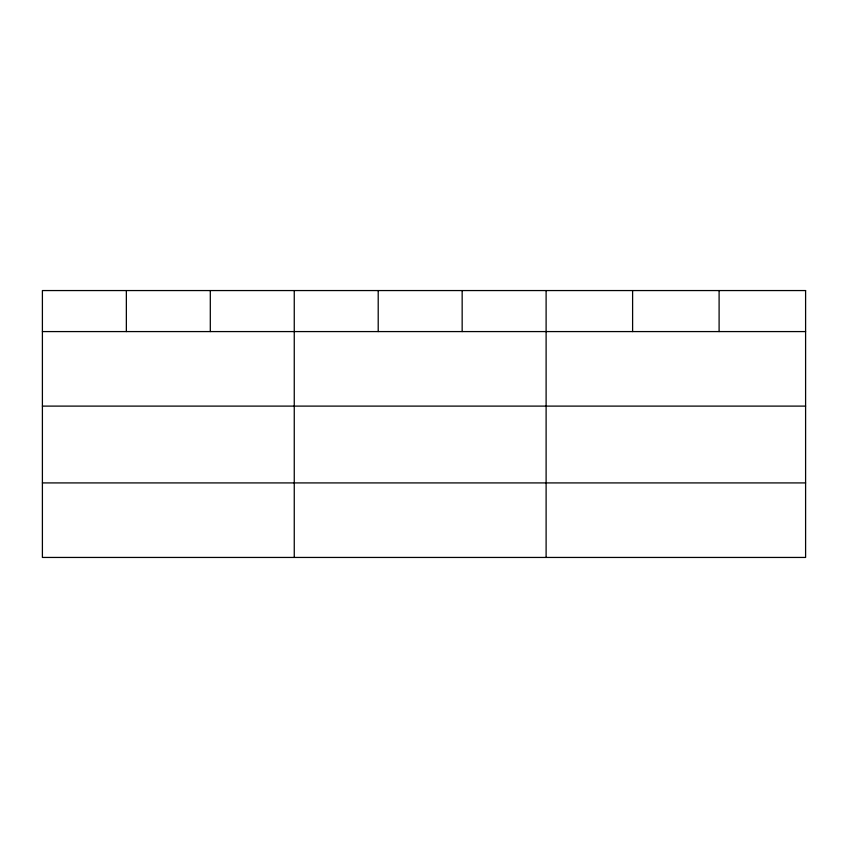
<?xml version="1.0" encoding="UTF-8"?>
<svg xmlns="http://www.w3.org/2000/svg" width="848" height="848" viewBox="0 0 848 848"><rect width="100%" height="100%" fill="white"/><g stroke="black" fill="none" stroke-linecap="round" stroke-linejoin="round"><path stroke-width="1.27" d="M42.4 331.579L805.6 331.579M42.4 406.107L805.6 406.107M42.4 482.915L805.6 482.915M719.104 290.557L719.104 331.579M632.608 290.557L632.608 331.579M546.112 290.557L546.112 557.443M462.16 290.557L462.16 331.579M378.208 290.557L378.208 331.579M294.256 290.557L294.256 557.443M210.304 290.557L210.304 331.579M126.352 290.557L126.352 331.579M805.6 290.557L42.4 290.557L42.4 557.443L805.6 557.443L805.6 290.557"/></g></svg>
